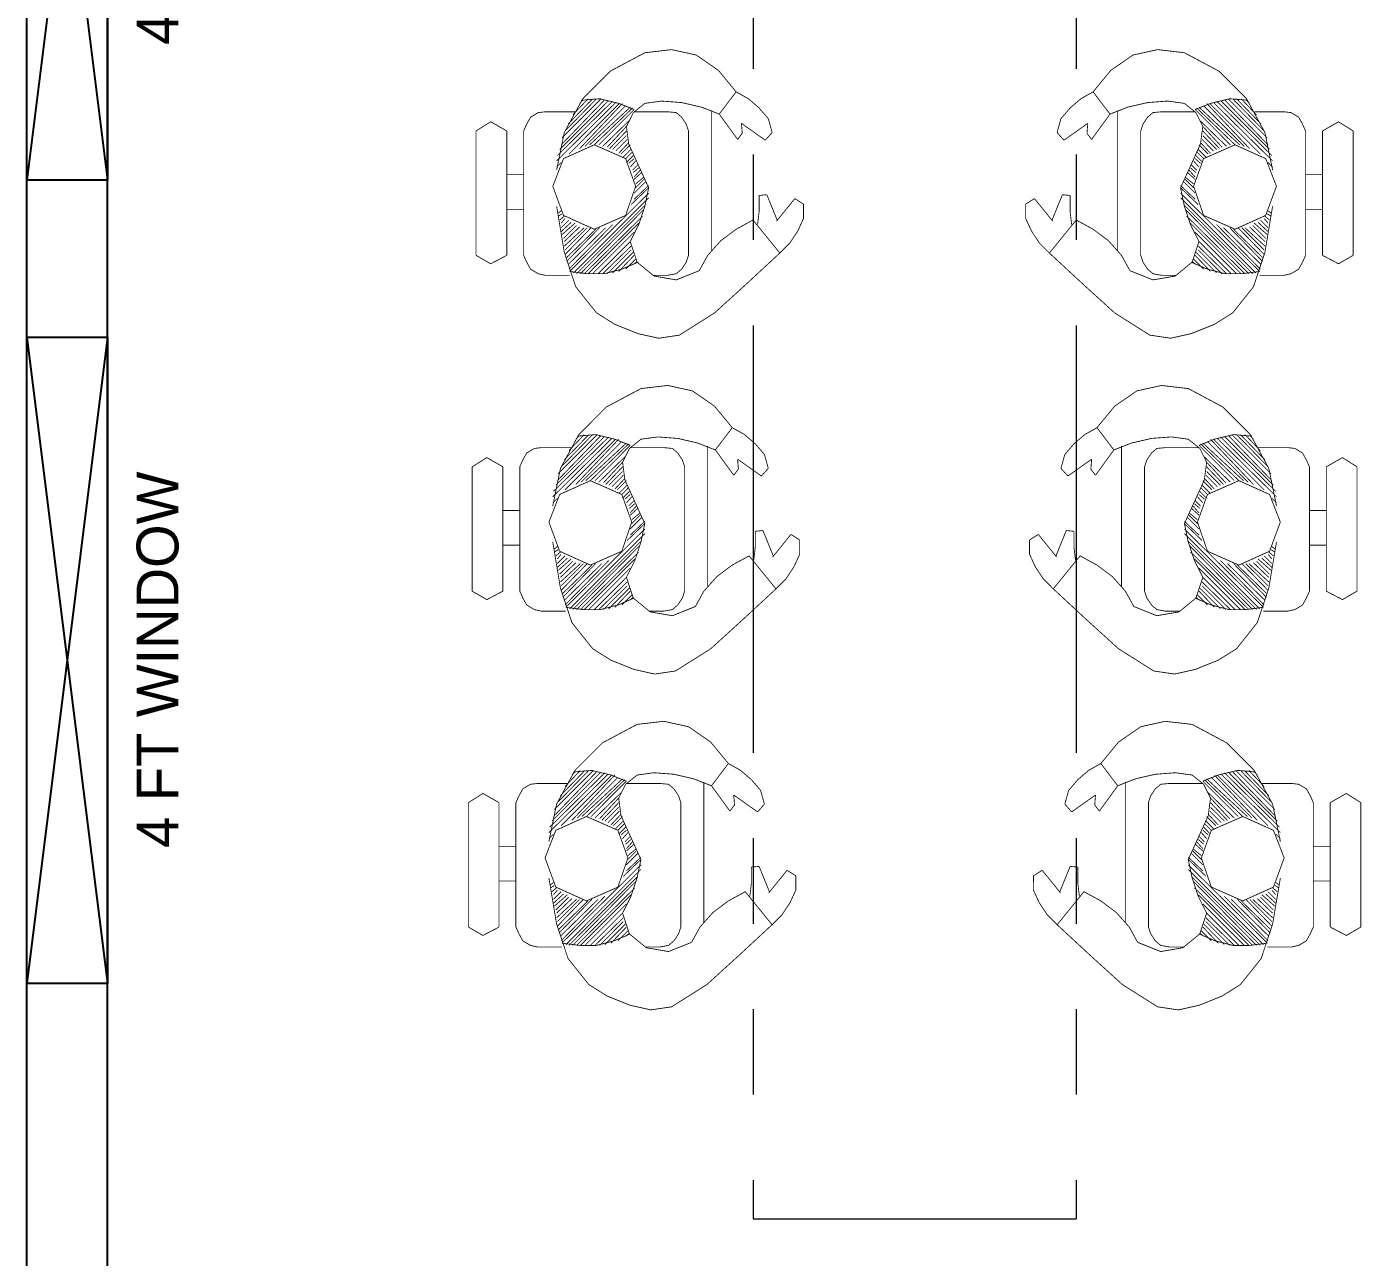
# Model space of a CAD drawing. Header units: inches. Extents: x -217 to 2701, y -906 to 3312.
# Drawn here: x 580 to 679.2, y 1460.8 to 1552.2 of the extents above; entities that cross this region are included whole.
import ezdxf

# ---------------------------------------------------------------- set-up
doc = ezdxf.new("R2010")
doc.units = ezdxf.units.IN
doc.header["$MEASUREMENT"] = 0
doc.linetypes.add('PHANTOM', pattern=[63.5, 31.75, -6.35, 6.35, -6.35, 6.35, -6.35])
doc.layers.add('PHAN', color=8, linetype='PHANTOM', lineweight=18)
doc.layers.add('TEXT', color=8, linetype='CONTINUOUS')
doc.layers.add('WALL', color=7, linetype='CONTINUOUS')
doc.styles.add('H St Bt', font='stylu.ttf')

# ---------------------------------------------------------------- blocks, each defined once
blk = doc.blocks.new('*U417')
at = {"layer": 'WALL', "color": 0}
for p, q in [((60520.063, 48188.769), (60526.063, 48188.769)), ((60520.063, 48140.769), (60520.063, 48188.769)), ((60526.063, 48188.769), (60520.063, 48140.769)), ((60520.063, 48188.769), (60526.063, 48140.769)), ((60526.063, 48188.769), (60526.063, 48140.769)), ((60526.063, 48140.769), (60520.063, 48140.769))]:
    blk.add_line(p, q, dxfattribs=at)
at = {"layer": 'TEXT', "lineweight": 0, "style": 'H St Bt'}
blk.add_text('4 FT WINDOW', height=3.1104, rotation=90, dxfattribs=at).set_placement((60531.344, 48150.836))
blk = doc.blocks.new('*U418')
at = {"layer": 'WALL', "color": 0}
for p, q in [((60520.063, 48188.769), (60526.063, 48188.769)), ((60520.063, 48140.769), (60520.063, 48188.769)), ((60526.063, 48188.769), (60520.063, 48140.769)), ((60520.063, 48188.769), (60526.063, 48140.769)), ((60526.063, 48188.769), (60526.063, 48140.769)), ((60526.063, 48140.769), (60520.063, 48140.769))]:
    blk.add_line(p, q, dxfattribs=at)
at = {"layer": 'TEXT', "lineweight": 0, "style": 'H St Bt'}
blk.add_text('4 FT WINDOW', height=3.1104, rotation=90, dxfattribs=at).set_placement((60531.344, 48150.836))

msp = doc.modelspace()

# ---------------------------------------------------------------- linework, layer by layer
at = {"layer": 'PHAN', "lineweight": 0}
for p, q in [((634, 1657), (634, 1463.635)), ((658, 1657), (658, 1463.635)), ((634, 1463.635), (658, 1463.635))]:
    msp.add_line(p, q, dxfattribs=at)
at = {"layer": 'PHAN', "lineweight": 0, "const_width": 0.0614}
for points in [[(619.389, 1541.53), (619.961, 1544.325), (621.328, 1546.834), (623.381, 1548.886), (625.947, 1550.253)], [(625.947, 1550.253), (627.942, 1550.483), (629.768, 1550.082), (631.419, 1548.941), (632.732, 1547.348)], [(666.053, 1550.253), (664.058, 1550.483), (662.232, 1550.082), (660.581, 1548.941), (659.268, 1547.348)], [(672.611, 1541.53), (672.039, 1544.325), (670.672, 1546.834), (668.619, 1548.886), (666.053, 1550.253)], [(623.782, 1546.549), (619.389, 1542.215)], [(623.552, 1546.662), (619.447, 1542.616)], [(623.21, 1546.662), (619.619, 1543.071)], [(622.925, 1546.72), (619.732, 1543.411)], [(622.699, 1546.834), (619.79, 1543.925)], [(622.356, 1546.834), (620.016, 1544.439)], [(622.069, 1546.834), (620.246, 1544.952)], [(621.729, 1546.834), (620.588, 1545.634)], [(621.328, 1546.72), (621.102, 1546.491)], [(621.215, 1546.72), (622.582, 1546.834), (624.008, 1546.491), (625.149, 1546.035)], [(624.751, 1543.469), (624.58, 1544.781), (625.091, 1545.806), (625.947, 1546.491), (627.201, 1546.662)], [(627.201, 1546.662), (628.685, 1546.549), (630.165, 1546.207), (631.478, 1545.693)], [(632.732, 1547.348), (631.478, 1545.693), (632.845, 1543.811)], [(632.732, 1547.348), (633.643, 1546.834), (634.442, 1546.148), (635.127, 1545.35), (635.411, 1544.325)], [(659.268, 1547.348), (658.357, 1546.834), (657.558, 1546.148), (656.873, 1545.35), (656.589, 1544.325)], [(659.268, 1547.348), (660.522, 1545.693), (659.155, 1543.811)], [(664.799, 1546.662), (663.315, 1546.549), (661.835, 1546.207), (660.522, 1545.693)], [(667.249, 1543.469), (667.42, 1544.781), (666.909, 1545.806), (666.053, 1546.491), (664.799, 1546.662)], [(670.785, 1546.72), (669.418, 1546.834), (667.992, 1546.491), (666.851, 1546.035)], [(668.218, 1546.549), (672.611, 1542.215)], [(668.448, 1546.662), (672.553, 1542.616)], [(668.79, 1546.662), (672.381, 1543.071)], [(669.075, 1546.72), (672.268, 1543.411)], [(669.301, 1546.834), (672.21, 1543.925)], [(669.644, 1546.834), (671.984, 1544.439)], [(669.931, 1546.834), (671.754, 1544.952)], [(670.271, 1546.834), (671.412, 1545.634)], [(670.672, 1546.72), (670.898, 1546.491)], [(616.939, 1544.439), (617.168, 1544.952), (617.453, 1545.463), (618.022, 1545.806), (618.536, 1545.864)], [(620.76, 1545.864), (618.536, 1545.864)], [(624.066, 1546.491), (620.304, 1542.729)], [(624.292, 1546.491), (621.102, 1543.126)], [(624.522, 1546.32), (621.5, 1543.298)], [(624.864, 1546.207), (621.842, 1543.411)], [(625.036, 1546.148), (622.185, 1543.411)], [(625.149, 1546.035), (622.528, 1543.411)], [(627.657, 1545.864), (625.149, 1545.864)], [(627.657, 1545.864), (628.284, 1545.806), (628.685, 1545.463), (629.024, 1544.952), (629.196, 1544.439)], [(630.909, 1545.977), (630.909, 1535.543)], [(661.091, 1545.977), (661.091, 1535.543)], [(664.343, 1545.864), (663.716, 1545.806), (663.315, 1545.463), (662.976, 1544.952), (662.804, 1544.439)], [(664.343, 1545.864), (666.851, 1545.864)], [(666.851, 1546.035), (669.472, 1543.411)], [(666.964, 1546.148), (669.815, 1543.411)], [(667.136, 1546.207), (670.158, 1543.411)], [(667.478, 1546.32), (670.5, 1543.298)], [(667.708, 1546.491), (670.898, 1543.126)], [(667.934, 1546.491), (671.696, 1542.729)], [(671.24, 1545.864), (673.464, 1545.864)], [(675.061, 1544.439), (674.832, 1544.952), (674.547, 1545.463), (673.978, 1545.806), (673.464, 1545.864)], [(613.403, 1544.439), (614.489, 1545.124), (615.685, 1544.439)], [(624.751, 1545.179), (622.812, 1543.298)], [(624.58, 1544.781), (623.155, 1543.243)], [(632.845, 1543.811), (633.187, 1544.267), (633.129, 1545.007)], [(634.897, 1543.753), (633.129, 1545.007)], [(657.103, 1543.753), (658.871, 1545.007)], [(659.155, 1543.811), (658.813, 1544.267), (658.871, 1545.007)], [(667.249, 1545.179), (669.188, 1543.298)], [(667.42, 1544.781), (668.845, 1543.243)], [(678.597, 1544.439), (677.511, 1545.124), (676.315, 1544.439)], [(613.403, 1535.201), (613.403, 1544.439)], [(615.685, 1544.439), (615.685, 1535.201)], [(616.939, 1544.439), (616.939, 1535.201)], [(624.58, 1544.439), (623.326, 1543.126)], [(624.58, 1544.096), (623.552, 1543.071)], [(624.635, 1543.811), (623.782, 1542.955)], [(624.751, 1543.582), (624.008, 1542.784)], [(629.196, 1535.201), (629.196, 1544.439)], [(635.411, 1544.325), (634.897, 1543.753)], [(656.589, 1544.325), (657.103, 1543.753)], [(662.804, 1535.201), (662.804, 1544.439)], [(667.249, 1543.582), (667.992, 1542.784)], [(667.365, 1543.811), (668.218, 1542.955)], [(667.42, 1544.439), (668.674, 1543.126)], [(667.42, 1544.096), (668.448, 1543.071)], [(675.061, 1544.439), (675.061, 1535.201)], [(676.315, 1544.439), (676.315, 1535.201)], [(678.597, 1535.201), (678.597, 1544.439)], [(622.185, 1543.411), (624.522, 1542.386), (625.262, 1540.334), (624.522, 1538.168), (622.185, 1537.14), (619.903, 1538.168), (619.105, 1540.334), (619.903, 1542.386), (622.185, 1543.411)], [(624.864, 1543.411), (624.179, 1542.729)], [(624.919, 1543.071), (624.292, 1542.444)], [(625.036, 1542.9), (624.522, 1542.386)], [(625.091, 1542.616), (624.58, 1542.102)], [(624.751, 1543.469), (626.232, 1540.22), (625.947, 1538.85), (625.492, 1537.483), (624.864, 1536.229)], [(667.249, 1543.469), (665.768, 1540.22), (666.053, 1538.85), (666.508, 1537.483), (667.136, 1536.229)], [(669.815, 1543.411), (667.478, 1542.386), (666.738, 1540.334), (667.478, 1538.168), (669.815, 1537.14), (672.097, 1538.168), (672.895, 1540.334), (672.097, 1542.386), (669.815, 1543.411)], [(666.909, 1542.616), (667.42, 1542.102)], [(666.964, 1542.9), (667.478, 1542.386)], [(667.081, 1543.071), (667.708, 1542.444)], [(667.136, 1543.411), (667.821, 1542.729)], [(619.732, 1542.102), (619.389, 1541.759)], [(625.149, 1542.386), (624.751, 1542.043)], [(625.262, 1542.215), (624.864, 1541.759)], [(625.433, 1541.93), (625.036, 1541.53)], [(625.492, 1541.701), (625.091, 1541.358)], [(666.508, 1541.701), (666.909, 1541.358)], [(666.567, 1541.93), (666.964, 1541.53)], [(666.738, 1542.215), (667.136, 1541.759)], [(666.851, 1542.386), (667.249, 1542.043)], [(672.268, 1542.102), (672.611, 1541.759)], [(615.685, 1541.19), (616.939, 1541.19)], [(625.605, 1541.53), (625.149, 1541.019)], [(625.718, 1541.358), (625.149, 1540.848)], [(626.005, 1540.676), (625.149, 1539.82)], [(625.889, 1541.019), (625.262, 1540.505)], [(625.889, 1540.848), (625.262, 1540.22)], [(665.995, 1540.676), (666.851, 1539.82)], [(666.111, 1541.019), (666.738, 1540.505)], [(666.111, 1540.848), (666.738, 1540.22)], [(666.282, 1541.358), (666.851, 1540.848)], [(666.395, 1541.53), (666.851, 1541.019)], [(676.315, 1541.19), (675.061, 1541.19)], [(626.232, 1539.82), (620.359, 1534.005)], [(626.232, 1540.22), (624.919, 1538.966)], [(626.232, 1540.392), (625.149, 1539.364)], [(635.014, 1539.707), (634.442, 1539.648)], [(634.442, 1539.648), (634.442, 1538.452)], [(635.789, 1537.805), (635.014, 1539.707)], [(656.211, 1537.805), (656.986, 1539.707)], [(656.986, 1539.707), (657.558, 1539.648)], [(657.558, 1539.648), (657.558, 1538.452)], [(665.768, 1540.392), (666.851, 1539.364)], [(665.768, 1540.22), (667.081, 1538.966)], [(665.768, 1539.82), (671.641, 1534.005)], [(616.939, 1538.624), (615.685, 1538.624)], [(629.994, 1534.063), (630.621, 1535.201), (631.591, 1536.287), (632.732, 1537.14), (633.986, 1537.825), (635.98, 1535.372), (633.643, 1533.206), (631.135, 1530.928), (628.514, 1529.273), (626.972, 1529.043), (625.433, 1529.386), (623.723, 1530.071), (622.356, 1530.928), (620.814, 1532.864), (619.961, 1535.43), (619.389, 1538.85)], [(626.232, 1539.477), (620.646, 1533.892)], [(626.005, 1538.966), (620.873, 1533.834)], [(625.889, 1538.624), (621.157, 1533.834)], [(635.73, 1537.733), (637.093, 1539.418)], [(635.98, 1535.372), (636.719, 1536.113), (637.302, 1536.989), (637.746, 1537.943), (637.743, 1539.006)], [(637.743, 1539.006), (637.093, 1539.418)], [(656.02, 1535.372), (655.281, 1536.113), (654.698, 1536.989), (654.254, 1537.943), (654.257, 1539.006)], [(654.257, 1539.006), (654.907, 1539.418)], [(656.27, 1537.733), (654.907, 1539.418)], [(662.006, 1534.063), (661.379, 1535.201), (660.409, 1536.287), (659.268, 1537.14), (658.014, 1537.825), (656.02, 1535.372), (658.357, 1533.206), (660.865, 1530.928), (663.486, 1529.273), (665.028, 1529.043), (666.567, 1529.386), (668.277, 1530.071), (669.644, 1530.928), (671.186, 1532.864), (672.039, 1535.43), (672.611, 1538.85)], [(665.768, 1539.477), (671.354, 1533.892)], [(665.995, 1538.966), (671.127, 1533.834)], [(666.111, 1538.624), (670.843, 1533.834)], [(675.061, 1538.624), (676.315, 1538.624)], [(619.732, 1538.511), (619.505, 1538.339)], [(619.79, 1538.281), (619.505, 1538.11)], [(619.961, 1538.11), (619.619, 1537.825)], [(620.016, 1537.938), (619.732, 1537.596)], [(620.304, 1537.825), (619.732, 1537.253)], [(620.475, 1537.654), (619.732, 1536.969)], [(625.776, 1538.11), (621.442, 1533.834)], [(634.442, 1538.452), (634.328, 1537.483)], [(657.558, 1538.452), (657.672, 1537.483)], [(666.224, 1538.11), (670.558, 1533.834)], [(671.525, 1537.654), (672.268, 1536.969)], [(671.696, 1537.825), (672.268, 1537.253)], [(671.984, 1537.938), (672.268, 1537.596)], [(672.039, 1538.11), (672.381, 1537.825)], [(672.21, 1538.281), (672.495, 1538.11)], [(672.268, 1538.511), (672.495, 1538.339)], [(620.76, 1537.596), (619.79, 1536.743)], [(620.873, 1537.425), (619.903, 1536.458)], [(621.102, 1537.311), (619.961, 1536.229)], [(621.442, 1537.253), (619.961, 1535.886)], [(621.671, 1537.253), (620.016, 1535.602)], [(621.955, 1537.253), (620.016, 1535.259)], [(622.582, 1537.253), (620.132, 1534.745)], [(622.298, 1537.14), (620.132, 1535.033)], [(623.038, 1537.253), (620.246, 1534.519)], [(623.552, 1537.483), (620.304, 1534.176)], [(625.492, 1537.596), (621.729, 1533.834)], [(625.149, 1536.914), (622.069, 1533.834)], [(666.508, 1537.596), (670.271, 1533.834)], [(666.851, 1536.914), (669.931, 1533.834)], [(668.448, 1537.483), (671.696, 1534.176)], [(668.962, 1537.253), (671.754, 1534.519)], [(669.418, 1537.253), (671.868, 1534.745)], [(669.702, 1537.14), (671.868, 1535.033)], [(670.045, 1537.253), (671.984, 1535.259)], [(670.329, 1537.253), (671.984, 1535.602)], [(670.558, 1537.253), (672.039, 1535.886)], [(670.898, 1537.311), (672.039, 1536.229)], [(671.127, 1537.425), (672.097, 1536.458)], [(671.24, 1537.596), (672.21, 1536.743)], [(624.864, 1536.229), (622.469, 1533.834)], [(624.919, 1535.886), (622.812, 1533.834)], [(629.994, 1534.063), (628.284, 1533.378), (626.632, 1533.662), (625.378, 1534.69), (624.864, 1536.229)], [(662.006, 1534.063), (663.716, 1533.378), (665.368, 1533.662), (666.622, 1534.69), (667.136, 1536.229)], [(667.081, 1535.886), (669.188, 1533.834)], [(667.136, 1536.229), (669.531, 1533.834)], [(615.685, 1535.201), (614.489, 1534.574), (613.403, 1535.201)], [(618.536, 1533.72), (618.022, 1533.834), (617.453, 1534.176), (617.168, 1534.69), (616.939, 1535.201)], [(625.433, 1534.69), (624.237, 1534.176), (622.925, 1533.834), (621.671, 1533.834), (620.359, 1534.005)], [(624.919, 1535.602), (623.155, 1533.834)], [(625.091, 1535.43), (623.552, 1533.892)], [(625.149, 1535.201), (624.008, 1534.005)], [(625.262, 1534.916), (624.522, 1534.176)], [(625.378, 1534.745), (625.091, 1534.519)], [(629.196, 1535.201), (629.024, 1534.69), (628.685, 1534.176), (628.284, 1533.834), (627.657, 1533.72)], [(662.804, 1535.201), (662.976, 1534.69), (663.315, 1534.176), (663.716, 1533.834), (664.343, 1533.72)], [(666.567, 1534.69), (667.763, 1534.176), (669.075, 1533.834), (670.329, 1533.834), (671.641, 1534.005)], [(666.622, 1534.745), (666.909, 1534.519)], [(666.738, 1534.916), (667.478, 1534.176)], [(666.851, 1535.201), (667.992, 1534.005)], [(666.909, 1535.43), (668.448, 1533.892)], [(667.081, 1535.602), (668.845, 1533.834)], [(673.464, 1533.72), (673.978, 1533.834), (674.547, 1534.176), (674.832, 1534.69), (675.061, 1535.201)], [(676.315, 1535.201), (677.511, 1534.574), (678.597, 1535.201)], [(618.536, 1533.72), (620.359, 1533.72)], [(626.574, 1533.72), (627.657, 1533.72)], [(665.426, 1533.72), (664.343, 1533.72)], [(673.464, 1533.72), (671.641, 1533.72)], [(619.102, 1516.581), (619.674, 1519.377), (621.041, 1521.885), (623.093, 1523.937), (625.66, 1525.304)], [(625.66, 1525.304), (627.654, 1525.534), (629.48, 1525.133), (631.132, 1523.992), (632.444, 1522.399)], [(666.34, 1525.304), (664.346, 1525.534), (662.52, 1525.133), (660.868, 1523.992), (659.556, 1522.399)], [(672.898, 1516.581), (672.326, 1519.377), (670.959, 1521.885), (668.907, 1523.937), (666.34, 1525.304)], [(622.638, 1521.772), (619.444, 1518.462)], [(622.411, 1521.885), (619.502, 1518.976)], [(622.069, 1521.885), (619.729, 1519.49)], [(621.781, 1521.885), (619.958, 1520.004)], [(621.442, 1521.885), (620.301, 1520.686)], [(621.041, 1521.772), (620.815, 1521.542)], [(620.928, 1521.772), (622.295, 1521.885), (623.72, 1521.542), (624.861, 1521.086)], [(632.444, 1522.399), (631.19, 1520.744), (632.557, 1518.863)], [(632.444, 1522.399), (633.356, 1521.885), (634.154, 1521.2), (634.839, 1520.401), (635.124, 1519.377)], [(659.556, 1522.399), (658.644, 1521.885), (657.846, 1521.2), (657.161, 1520.401), (656.876, 1519.377)], [(659.556, 1522.399), (660.81, 1520.744), (659.443, 1518.863)], [(671.072, 1521.772), (669.705, 1521.885), (668.28, 1521.542), (667.139, 1521.086)], [(669.362, 1521.772), (672.556, 1518.462)], [(669.589, 1521.885), (672.498, 1518.976)], [(669.931, 1521.885), (672.271, 1519.49)], [(670.219, 1521.885), (672.042, 1520.004)], [(670.558, 1521.885), (671.699, 1520.686)], [(670.959, 1521.772), (671.185, 1521.542)], [(616.651, 1519.49), (616.881, 1520.004), (617.165, 1520.514), (617.734, 1520.857), (618.248, 1520.915)], [(620.472, 1520.915), (618.248, 1520.915)], [(623.494, 1521.6), (619.102, 1517.266)], [(623.265, 1521.713), (619.16, 1517.667)], [(622.922, 1521.713), (619.331, 1518.122)], [(623.779, 1521.542), (620.016, 1517.78)], [(624.005, 1521.542), (620.815, 1518.177)], [(624.234, 1521.371), (621.212, 1518.349)], [(624.577, 1521.258), (621.555, 1518.462)], [(624.748, 1521.2), (621.897, 1518.462)], [(624.861, 1521.086), (622.24, 1518.462)], [(624.464, 1518.52), (624.293, 1519.832), (624.803, 1520.857), (625.66, 1521.542), (626.914, 1521.713)], [(627.37, 1520.915), (624.861, 1520.915)], [(626.914, 1521.713), (628.397, 1521.6), (629.878, 1521.258), (631.19, 1520.744)], [(627.37, 1520.915), (627.997, 1520.857), (628.397, 1520.514), (628.737, 1520.004), (628.908, 1519.49)], [(630.621, 1521.028), (630.621, 1510.595)], [(665.086, 1521.713), (663.603, 1521.6), (662.122, 1521.258), (660.81, 1520.744)], [(661.379, 1521.028), (661.379, 1510.595)], [(664.63, 1520.915), (664.003, 1520.857), (663.603, 1520.514), (663.263, 1520.004), (663.092, 1519.49)], [(664.63, 1520.915), (667.139, 1520.915)], [(667.536, 1518.52), (667.707, 1519.832), (667.197, 1520.857), (666.34, 1521.542), (665.086, 1521.713)], [(667.139, 1521.086), (669.76, 1518.462)], [(667.252, 1521.2), (670.103, 1518.462)], [(667.423, 1521.258), (670.445, 1518.462)], [(667.766, 1521.371), (670.788, 1518.349)], [(667.995, 1521.542), (671.185, 1518.177)], [(668.221, 1521.542), (671.984, 1517.78)], [(668.506, 1521.6), (672.898, 1517.266)], [(668.735, 1521.713), (672.84, 1517.667)], [(669.078, 1521.713), (672.669, 1518.122)], [(671.528, 1520.915), (673.752, 1520.915)], [(675.349, 1519.49), (675.119, 1520.004), (674.835, 1520.514), (674.266, 1520.857), (673.752, 1520.915)], [(613.115, 1519.49), (614.201, 1520.175), (615.397, 1519.49)], [(624.464, 1520.23), (622.524, 1518.349)], [(624.293, 1519.832), (622.867, 1518.294)], [(632.557, 1518.863), (632.9, 1519.318), (632.842, 1520.059)], [(634.61, 1518.804), (632.842, 1520.059)], [(657.39, 1518.804), (659.158, 1520.059)], [(659.443, 1518.863), (659.1, 1519.318), (659.158, 1520.059)], [(667.536, 1520.23), (669.476, 1518.349)], [(667.707, 1519.832), (669.133, 1518.294)], [(678.885, 1519.49), (677.799, 1520.175), (676.603, 1519.49)], [(613.115, 1510.252), (613.115, 1519.49)], [(615.397, 1519.49), (615.397, 1510.252)], [(616.651, 1519.49), (616.651, 1510.252)], [(624.293, 1519.49), (623.038, 1518.177)], [(624.293, 1519.147), (623.265, 1518.122)], [(624.347, 1518.863), (623.494, 1518.006)], [(628.908, 1510.252), (628.908, 1519.49)], [(635.124, 1519.377), (634.61, 1518.804)], [(656.876, 1519.377), (657.39, 1518.804)], [(663.092, 1510.252), (663.092, 1519.49)], [(667.653, 1518.863), (668.506, 1518.006)], [(667.707, 1519.49), (668.962, 1518.177)], [(667.707, 1519.147), (668.735, 1518.122)], [(675.349, 1519.49), (675.349, 1510.252)], [(676.603, 1519.49), (676.603, 1510.252)], [(678.885, 1510.252), (678.885, 1519.49)], [(621.897, 1518.462), (624.234, 1517.437), (624.975, 1515.385), (624.234, 1513.219), (621.897, 1512.191), (619.615, 1513.219), (618.817, 1515.385), (619.615, 1517.437), (621.897, 1518.462)], [(624.464, 1518.633), (623.72, 1517.835)], [(624.577, 1518.462), (623.892, 1517.78)], [(624.632, 1518.122), (624.005, 1517.495)], [(624.748, 1517.951), (624.234, 1517.437)], [(624.464, 1518.52), (625.944, 1515.272), (625.66, 1513.901), (625.204, 1512.534), (624.577, 1511.28)], [(667.536, 1518.52), (666.056, 1515.272), (666.34, 1513.901), (666.796, 1512.534), (667.423, 1511.28)], [(670.103, 1518.462), (667.766, 1517.437), (667.025, 1515.385), (667.766, 1513.219), (670.103, 1512.191), (672.385, 1513.219), (673.183, 1515.385), (672.385, 1517.437), (670.103, 1518.462)], [(667.252, 1517.951), (667.766, 1517.437)], [(667.368, 1518.122), (667.995, 1517.495)], [(667.423, 1518.462), (668.108, 1517.78)], [(667.536, 1518.633), (668.28, 1517.835)], [(619.444, 1517.153), (619.102, 1516.81)], [(624.803, 1517.667), (624.293, 1517.153)], [(624.861, 1517.437), (624.464, 1517.095)], [(624.975, 1517.266), (624.577, 1516.81)], [(625.146, 1516.981), (624.748, 1516.581)], [(666.854, 1516.981), (667.252, 1516.581)], [(667.025, 1517.266), (667.423, 1516.81)], [(667.139, 1517.437), (667.536, 1517.095)], [(667.197, 1517.667), (667.707, 1517.153)], [(672.556, 1517.153), (672.898, 1516.81)], [(615.397, 1516.241), (616.651, 1516.241)], [(625.204, 1516.752), (624.803, 1516.409)], [(625.317, 1516.581), (624.861, 1516.07)], [(625.43, 1516.409), (624.861, 1515.899)], [(625.602, 1516.07), (624.975, 1515.556)], [(625.602, 1515.899), (624.975, 1515.272)], [(666.398, 1516.07), (667.025, 1515.556)], [(666.398, 1515.899), (667.025, 1515.272)], [(666.57, 1516.409), (667.139, 1515.899)], [(666.683, 1516.581), (667.139, 1516.07)], [(666.796, 1516.752), (667.197, 1516.409)], [(676.603, 1516.241), (675.349, 1516.241)], [(625.944, 1514.871), (620.071, 1509.056)], [(625.944, 1515.272), (624.632, 1514.017)], [(625.718, 1515.727), (624.861, 1514.871)], [(625.944, 1515.443), (624.861, 1514.415)], [(666.056, 1515.443), (667.139, 1514.415)], [(666.056, 1515.272), (667.368, 1514.017)], [(666.056, 1514.871), (671.929, 1509.056)], [(666.282, 1515.727), (667.139, 1514.871)], [(629.707, 1509.114), (630.334, 1510.252), (631.303, 1511.338), (632.444, 1512.191), (633.698, 1512.877), (635.693, 1510.423), (633.356, 1508.258), (630.848, 1505.979), (628.226, 1504.324), (626.684, 1504.095), (625.146, 1504.437), (623.436, 1505.122), (622.069, 1505.979), (620.527, 1507.915), (619.674, 1510.481), (619.102, 1513.901)], [(625.944, 1514.528), (620.359, 1508.943)], [(625.718, 1514.017), (620.585, 1508.885)], [(634.726, 1514.758), (634.154, 1514.7)], [(634.154, 1514.7), (634.154, 1513.504)], [(635.501, 1512.856), (634.726, 1514.758)], [(635.443, 1512.784), (636.806, 1514.469)], [(635.693, 1510.423), (636.431, 1511.165), (637.015, 1512.04), (637.458, 1512.994), (637.455, 1514.057)], [(637.455, 1514.057), (636.806, 1514.469)], [(656.307, 1510.423), (655.569, 1511.165), (654.985, 1512.04), (654.542, 1512.994), (654.545, 1514.057)], [(654.545, 1514.057), (655.194, 1514.469)], [(656.557, 1512.784), (655.194, 1514.469)], [(662.293, 1509.114), (661.666, 1510.252), (660.697, 1511.338), (659.556, 1512.191), (658.302, 1512.877), (656.307, 1510.423), (658.644, 1508.258), (661.152, 1505.979), (663.774, 1504.324), (665.316, 1504.095), (666.854, 1504.437), (668.564, 1505.122), (669.931, 1505.979), (671.473, 1507.915), (672.326, 1510.481), (672.898, 1513.901)], [(656.499, 1512.856), (657.274, 1514.758)], [(657.274, 1514.758), (657.846, 1514.7)], [(657.846, 1514.7), (657.846, 1513.504)], [(666.056, 1514.528), (671.641, 1508.943)], [(666.282, 1514.017), (671.415, 1508.885)], [(616.651, 1513.675), (615.397, 1513.675)], [(619.444, 1513.562), (619.218, 1513.39)], [(619.502, 1513.332), (619.218, 1513.161)], [(619.674, 1513.161), (619.331, 1512.877)], [(619.729, 1512.99), (619.444, 1512.647)], [(620.016, 1512.877), (619.444, 1512.304)], [(625.602, 1513.675), (620.87, 1508.885)], [(625.488, 1513.161), (621.154, 1508.885)], [(634.154, 1513.504), (634.041, 1512.534)], [(657.846, 1513.504), (657.959, 1512.534)], [(666.398, 1513.675), (671.13, 1508.885)], [(666.512, 1513.161), (670.846, 1508.885)], [(671.984, 1512.877), (672.556, 1512.304)], [(672.271, 1512.99), (672.556, 1512.647)], [(672.326, 1513.161), (672.669, 1512.877)], [(672.498, 1513.332), (672.782, 1513.161)], [(672.556, 1513.562), (672.782, 1513.39)], [(675.349, 1513.675), (676.603, 1513.675)], [(620.188, 1512.705), (619.444, 1512.02)], [(620.472, 1512.647), (619.502, 1511.794)], [(620.585, 1512.476), (619.615, 1511.509)], [(620.815, 1512.363), (619.674, 1511.28)], [(621.154, 1512.304), (619.674, 1510.937)], [(621.383, 1512.304), (619.729, 1510.653)], [(621.668, 1512.304), (619.729, 1510.31)], [(622.295, 1512.304), (619.845, 1509.796)], [(622.011, 1512.191), (619.845, 1510.084)], [(622.751, 1512.304), (619.958, 1509.57)], [(623.265, 1512.534), (620.016, 1509.227)], [(625.204, 1512.647), (621.442, 1508.885)], [(624.861, 1511.965), (621.781, 1508.885)], [(666.796, 1512.647), (670.558, 1508.885)], [(667.139, 1511.965), (670.219, 1508.885)], [(668.735, 1512.534), (671.984, 1509.227)], [(669.249, 1512.304), (672.042, 1509.57)], [(669.705, 1512.304), (672.155, 1509.796)], [(669.989, 1512.191), (672.155, 1510.084)], [(670.332, 1512.304), (672.271, 1510.31)], [(670.617, 1512.304), (672.271, 1510.653)], [(670.846, 1512.304), (672.326, 1510.937)], [(671.185, 1512.363), (672.326, 1511.28)], [(671.415, 1512.476), (672.385, 1511.509)], [(671.528, 1512.647), (672.498, 1511.794)], [(671.812, 1512.705), (672.556, 1512.02)], [(624.577, 1511.28), (622.182, 1508.885)], [(624.632, 1510.937), (622.524, 1508.885)], [(629.707, 1509.114), (627.997, 1508.429), (626.345, 1508.713), (625.091, 1509.741), (624.577, 1511.28)], [(662.293, 1509.114), (664.003, 1508.429), (665.655, 1508.713), (666.909, 1509.741), (667.423, 1511.28)], [(667.368, 1510.937), (669.476, 1508.885)], [(667.423, 1511.28), (669.818, 1508.885)], [(615.397, 1510.252), (614.201, 1509.625), (613.115, 1510.252)], [(618.248, 1508.772), (617.734, 1508.885), (617.165, 1509.227), (616.881, 1509.741), (616.651, 1510.252)], [(624.632, 1510.653), (622.867, 1508.885)], [(624.803, 1510.481), (623.265, 1508.943)], [(624.861, 1510.252), (623.72, 1509.056)], [(624.975, 1509.967), (624.234, 1509.227)], [(628.908, 1510.252), (628.737, 1509.741), (628.397, 1509.227), (627.997, 1508.885), (627.37, 1508.772)], [(663.092, 1510.252), (663.263, 1509.741), (663.603, 1509.227), (664.003, 1508.885), (664.63, 1508.772)], [(667.025, 1509.967), (667.766, 1509.227)], [(667.139, 1510.252), (668.28, 1509.056)], [(667.197, 1510.481), (668.735, 1508.943)], [(667.368, 1510.653), (669.133, 1508.885)], [(673.752, 1508.772), (674.266, 1508.885), (674.835, 1509.227), (675.119, 1509.741), (675.349, 1510.252)], [(676.603, 1510.252), (677.799, 1509.625), (678.885, 1510.252)], [(625.146, 1509.741), (623.95, 1509.227), (622.638, 1508.885), (621.383, 1508.885), (620.071, 1509.056)], [(625.091, 1509.796), (624.803, 1509.57)], [(666.854, 1509.741), (668.05, 1509.227), (669.362, 1508.885), (670.617, 1508.885), (671.929, 1509.056)], [(666.909, 1509.796), (667.197, 1509.57)], [(618.248, 1508.772), (620.071, 1508.772)], [(626.287, 1508.772), (627.37, 1508.772)], [(665.713, 1508.772), (664.63, 1508.772)], [(673.752, 1508.772), (671.929, 1508.772)], [(618.814, 1491.632), (619.386, 1494.428), (620.753, 1496.936), (622.806, 1498.988), (625.372, 1500.356)], [(625.372, 1500.356), (627.367, 1500.585), (629.193, 1500.184), (630.844, 1499.043), (632.157, 1497.45)], [(666.628, 1500.356), (664.633, 1500.585), (662.807, 1500.184), (661.156, 1499.043), (659.843, 1497.45)], [(673.186, 1491.632), (672.614, 1494.428), (671.247, 1496.936), (669.194, 1498.988), (666.628, 1500.356)], [(632.157, 1497.45), (630.903, 1495.795), (632.27, 1493.914)], [(632.157, 1497.45), (633.068, 1496.936), (633.867, 1496.251), (634.552, 1495.452), (634.836, 1494.428)], [(659.843, 1497.45), (658.932, 1496.936), (658.133, 1496.251), (657.448, 1495.452), (657.164, 1494.428)], [(659.843, 1497.45), (661.097, 1495.795), (659.73, 1493.914)], [(616.364, 1494.541), (616.593, 1495.055), (616.878, 1495.565), (617.447, 1495.908), (617.961, 1495.966)], [(620.185, 1495.966), (617.961, 1495.966)], [(623.207, 1496.651), (618.814, 1492.317)], [(622.977, 1496.765), (618.872, 1492.718)], [(622.635, 1496.765), (619.044, 1493.174)], [(622.35, 1496.823), (619.157, 1493.513)], [(622.124, 1496.936), (619.215, 1494.027)], [(621.781, 1496.936), (619.441, 1494.541)], [(621.494, 1496.936), (619.671, 1495.055)], [(623.491, 1496.593), (619.729, 1492.831)], [(621.154, 1496.936), (620.013, 1495.737)], [(620.753, 1496.823), (620.527, 1496.593)], [(623.717, 1496.593), (620.527, 1493.229)], [(620.64, 1496.823), (622.007, 1496.936), (623.433, 1496.593), (624.574, 1496.138)], [(623.947, 1496.422), (620.925, 1493.4)], [(624.289, 1496.309), (621.267, 1493.513)], [(624.461, 1496.251), (621.61, 1493.513)], [(624.574, 1496.138), (621.953, 1493.513)], [(624.176, 1493.571), (624.005, 1494.883), (624.516, 1495.908), (625.372, 1496.593), (626.626, 1496.765)], [(627.082, 1495.966), (624.574, 1495.966)], [(626.626, 1496.765), (628.11, 1496.651), (629.59, 1496.309), (630.903, 1495.795)], [(627.082, 1495.966), (627.709, 1495.908), (628.11, 1495.565), (628.449, 1495.055), (628.621, 1494.541)], [(630.334, 1496.079), (630.334, 1485.646)], [(665.374, 1496.765), (663.89, 1496.651), (662.41, 1496.309), (661.097, 1495.795)], [(661.666, 1496.079), (661.666, 1485.646)], [(664.918, 1495.966), (664.291, 1495.908), (663.89, 1495.565), (663.551, 1495.055), (663.379, 1494.541)], [(664.918, 1495.966), (667.426, 1495.966)], [(667.824, 1493.571), (667.995, 1494.883), (667.484, 1495.908), (666.628, 1496.593), (665.374, 1496.765)], [(671.36, 1496.823), (669.993, 1496.936), (668.567, 1496.593), (667.426, 1496.138)], [(667.426, 1496.138), (670.047, 1493.513)], [(667.539, 1496.251), (670.39, 1493.513)], [(667.711, 1496.309), (670.733, 1493.513)], [(668.053, 1496.422), (671.075, 1493.4)], [(668.283, 1496.593), (671.473, 1493.229)], [(668.509, 1496.593), (672.271, 1492.831)], [(668.793, 1496.651), (673.186, 1492.317)], [(669.023, 1496.765), (673.128, 1492.718)], [(669.365, 1496.765), (672.956, 1493.174)], [(669.65, 1496.823), (672.843, 1493.513)], [(669.876, 1496.936), (672.785, 1494.027)], [(670.219, 1496.936), (672.559, 1494.541)], [(670.506, 1496.936), (672.329, 1495.055)], [(670.846, 1496.936), (671.987, 1495.737)], [(671.247, 1496.823), (671.473, 1496.593)], [(671.815, 1495.966), (674.039, 1495.966)], [(675.636, 1494.541), (675.407, 1495.055), (675.122, 1495.565), (674.553, 1495.908), (674.039, 1495.966)], [(612.828, 1494.541), (613.914, 1495.226), (615.11, 1494.541)], [(624.176, 1495.281), (622.237, 1493.4)], [(632.27, 1493.914), (632.612, 1494.37), (632.554, 1495.11)], [(634.322, 1493.856), (632.554, 1495.11)], [(657.678, 1493.856), (659.446, 1495.11)], [(659.73, 1493.914), (659.388, 1494.37), (659.446, 1495.11)], [(667.824, 1495.281), (669.763, 1493.4)], [(679.172, 1494.541), (678.086, 1495.226), (676.89, 1494.541)], [(612.828, 1485.303), (612.828, 1494.541)], [(615.11, 1494.541), (615.11, 1485.303)], [(616.364, 1494.541), (616.364, 1485.303)], [(624.005, 1494.883), (622.58, 1493.345)], [(624.005, 1494.541), (622.751, 1493.229)], [(624.005, 1494.198), (622.977, 1493.174)], [(628.621, 1485.303), (628.621, 1494.541)], [(634.836, 1494.428), (634.322, 1493.856)], [(657.164, 1494.428), (657.678, 1493.856)], [(663.379, 1485.303), (663.379, 1494.541)], [(667.995, 1494.883), (669.42, 1493.345)], [(667.995, 1494.541), (669.249, 1493.229)], [(667.995, 1494.198), (669.023, 1493.174)], [(675.636, 1494.541), (675.636, 1485.303)], [(676.89, 1494.541), (676.89, 1485.303)], [(679.172, 1485.303), (679.172, 1494.541)], [(621.61, 1493.513), (623.947, 1492.488), (624.687, 1490.436), (623.947, 1488.27), (621.61, 1487.242), (619.328, 1488.27), (618.53, 1490.436), (619.328, 1492.488), (621.61, 1493.513)], [(624.06, 1493.914), (623.207, 1493.057)], [(624.176, 1493.684), (623.433, 1492.886)], [(624.289, 1493.513), (623.604, 1492.831)], [(624.344, 1493.174), (623.717, 1492.547)], [(624.461, 1493.002), (623.947, 1492.488)], [(624.176, 1493.571), (625.657, 1490.323), (625.372, 1488.952), (624.917, 1487.585), (624.289, 1486.331)], [(667.824, 1493.571), (666.343, 1490.323), (666.628, 1488.952), (667.083, 1487.585), (667.711, 1486.331)], [(670.39, 1493.513), (668.053, 1492.488), (667.313, 1490.436), (668.053, 1488.27), (670.39, 1487.242), (672.672, 1488.27), (673.47, 1490.436), (672.672, 1492.488), (670.39, 1493.513)], [(667.539, 1493.002), (668.053, 1492.488)], [(667.656, 1493.174), (668.283, 1492.547)], [(667.711, 1493.513), (668.396, 1492.831)], [(667.824, 1493.684), (668.567, 1492.886)], [(667.94, 1493.914), (668.793, 1493.057)], [(619.157, 1492.204), (618.814, 1491.861)], [(624.516, 1492.718), (624.005, 1492.204)], [(624.574, 1492.488), (624.176, 1492.146)], [(624.687, 1492.317), (624.289, 1491.861)], [(624.858, 1492.033), (624.461, 1491.632)], [(667.142, 1492.033), (667.539, 1491.632)], [(667.313, 1492.317), (667.711, 1491.861)], [(667.426, 1492.488), (667.824, 1492.146)], [(667.484, 1492.718), (667.995, 1492.204)], [(672.843, 1492.204), (673.186, 1491.861)], [(615.11, 1491.292), (616.364, 1491.292)], [(624.917, 1491.803), (624.516, 1491.461)], [(625.03, 1491.632), (624.574, 1491.121)], [(625.143, 1491.461), (624.574, 1490.95)], [(625.314, 1491.121), (624.687, 1490.607)], [(666.686, 1491.121), (667.313, 1490.607)], [(666.857, 1491.461), (667.426, 1490.95)], [(666.97, 1491.632), (667.426, 1491.121)], [(667.083, 1491.803), (667.484, 1491.461)], [(676.89, 1491.292), (675.636, 1491.292)], [(625.657, 1490.323), (624.344, 1489.069)], [(625.43, 1490.779), (624.574, 1489.922)], [(625.657, 1490.494), (624.574, 1489.466)], [(625.314, 1490.95), (624.687, 1490.323)], [(666.343, 1490.494), (667.426, 1489.466)], [(666.343, 1490.323), (667.656, 1489.069)], [(666.57, 1490.779), (667.426, 1489.922)], [(666.686, 1490.95), (667.313, 1490.323)], [(625.657, 1489.922), (619.784, 1484.107)], [(625.657, 1489.579), (620.071, 1483.994)], [(625.43, 1489.069), (620.298, 1483.936)], [(634.439, 1489.809), (633.867, 1489.751)], [(633.867, 1489.751), (633.867, 1488.555)], [(635.214, 1487.907), (634.439, 1489.809)], [(635.155, 1487.835), (636.518, 1489.52)], [(635.405, 1485.474), (636.144, 1486.216), (636.727, 1487.091), (637.171, 1488.045), (637.168, 1489.109)], [(637.168, 1489.109), (636.518, 1489.52)], [(656.595, 1485.474), (655.856, 1486.216), (655.273, 1487.091), (654.829, 1488.045), (654.832, 1489.109)], [(654.832, 1489.109), (655.482, 1489.52)], [(656.845, 1487.835), (655.482, 1489.52)], [(656.786, 1487.907), (657.561, 1489.809)], [(657.561, 1489.809), (658.133, 1489.751)], [(658.133, 1489.751), (658.133, 1488.555)], [(666.343, 1489.922), (672.216, 1484.107)], [(666.343, 1489.579), (671.929, 1483.994)], [(666.57, 1489.069), (671.702, 1483.936)], [(616.364, 1488.726), (615.11, 1488.726)], [(629.419, 1484.165), (630.046, 1485.303), (631.016, 1486.389), (632.157, 1487.242), (633.411, 1487.928), (635.405, 1485.474), (633.068, 1483.309), (630.56, 1481.03), (627.939, 1479.375), (626.397, 1479.146), (624.858, 1479.488), (623.148, 1480.174), (621.781, 1481.03), (620.239, 1482.966), (619.386, 1485.533), (618.814, 1488.952)], [(619.157, 1488.613), (618.93, 1488.442)], [(619.215, 1488.383), (618.93, 1488.212)], [(619.386, 1488.212), (619.044, 1487.928)], [(619.441, 1488.041), (619.157, 1487.698)], [(625.314, 1488.726), (620.582, 1483.936)], [(625.201, 1488.212), (620.867, 1483.936)], [(633.867, 1488.555), (633.753, 1487.585)], [(662.581, 1484.165), (661.954, 1485.303), (660.984, 1486.389), (659.843, 1487.242), (658.589, 1487.928), (656.595, 1485.474), (658.932, 1483.309), (661.44, 1481.03), (664.061, 1479.375), (665.603, 1479.146), (667.142, 1479.488), (668.852, 1480.174), (670.219, 1481.03), (671.761, 1482.966), (672.614, 1485.533), (673.186, 1488.952)], [(658.133, 1488.555), (658.247, 1487.585)], [(666.686, 1488.726), (671.418, 1483.936)], [(666.799, 1488.212), (671.133, 1483.936)], [(672.559, 1488.041), (672.843, 1487.698)], [(672.614, 1488.212), (672.956, 1487.928)], [(672.785, 1488.383), (673.07, 1488.212)], [(672.843, 1488.613), (673.07, 1488.442)], [(675.636, 1488.726), (676.89, 1488.726)], [(619.729, 1487.928), (619.157, 1487.356)], [(619.9, 1487.756), (619.157, 1487.071)], [(620.185, 1487.698), (619.215, 1486.845)], [(620.298, 1487.527), (619.328, 1486.56)], [(620.527, 1487.414), (619.386, 1486.331)], [(620.867, 1487.356), (619.386, 1485.988)], [(621.096, 1487.356), (619.441, 1485.704)], [(621.38, 1487.356), (619.441, 1485.361)], [(622.007, 1487.356), (619.557, 1484.847)], [(621.723, 1487.242), (619.557, 1485.135)], [(622.463, 1487.356), (619.671, 1484.621)], [(622.977, 1487.585), (619.729, 1484.278)], [(624.917, 1487.698), (621.154, 1483.936)], [(667.083, 1487.698), (670.846, 1483.936)], [(669.023, 1487.585), (672.271, 1484.278)], [(669.537, 1487.356), (672.329, 1484.621)], [(669.993, 1487.356), (672.443, 1484.847)], [(670.277, 1487.242), (672.443, 1485.135)], [(670.62, 1487.356), (672.559, 1485.361)], [(670.904, 1487.356), (672.559, 1485.704)], [(671.133, 1487.356), (672.614, 1485.988)], [(671.473, 1487.414), (672.614, 1486.331)], [(671.702, 1487.527), (672.672, 1486.56)], [(671.815, 1487.698), (672.785, 1486.845)], [(672.1, 1487.756), (672.843, 1487.071)], [(672.271, 1487.928), (672.843, 1487.356)], [(624.574, 1487.016), (621.494, 1483.936)], [(624.289, 1486.331), (621.894, 1483.936)], [(629.419, 1484.165), (627.709, 1483.48), (626.057, 1483.765), (624.803, 1484.792), (624.289, 1486.331)], [(662.581, 1484.165), (664.291, 1483.48), (665.943, 1483.765), (667.197, 1484.792), (667.711, 1486.331)], [(667.426, 1487.016), (670.506, 1483.936)], [(667.711, 1486.331), (670.106, 1483.936)], [(615.11, 1485.303), (613.914, 1484.676), (612.828, 1485.303)], [(617.961, 1483.823), (617.447, 1483.936), (616.878, 1484.278), (616.593, 1484.792), (616.364, 1485.303)], [(624.344, 1485.988), (622.237, 1483.936)], [(624.344, 1485.704), (622.58, 1483.936)], [(624.516, 1485.533), (622.977, 1483.994)], [(624.574, 1485.303), (623.433, 1484.107)], [(628.621, 1485.303), (628.449, 1484.792), (628.11, 1484.278), (627.709, 1483.936), (627.082, 1483.823)], [(663.379, 1485.303), (663.551, 1484.792), (663.89, 1484.278), (664.291, 1483.936), (664.918, 1483.823)], [(667.426, 1485.303), (668.567, 1484.107)], [(667.484, 1485.533), (669.023, 1483.994)], [(667.656, 1485.988), (669.763, 1483.936)], [(667.656, 1485.704), (669.42, 1483.936)], [(674.039, 1483.823), (674.553, 1483.936), (675.122, 1484.278), (675.407, 1484.792), (675.636, 1485.303)], [(676.89, 1485.303), (678.086, 1484.676), (679.172, 1485.303)], [(624.858, 1484.792), (623.662, 1484.278), (622.35, 1483.936), (621.096, 1483.936), (619.784, 1484.107)], [(624.687, 1485.019), (623.947, 1484.278)], [(624.803, 1484.847), (624.516, 1484.621)], [(667.142, 1484.792), (668.338, 1484.278), (669.65, 1483.936), (670.904, 1483.936), (672.216, 1484.107)], [(667.197, 1484.847), (667.484, 1484.621)], [(667.313, 1485.019), (668.053, 1484.278)], [(617.961, 1483.823), (619.784, 1483.823)], [(625.999, 1483.823), (627.082, 1483.823)], [(666.001, 1483.823), (664.918, 1483.823)], [(674.039, 1483.823), (672.216, 1483.823)]]:
    msp.add_lwpolyline(points, dxfattribs=at)
at = {"layer": 'WALL', "linetype": 'Continuous'}
for p, q in [((580, 1401.5), (580, 1854)), ((586, 1401.5), (586, 1854))]:
    msp.add_line(p, q, dxfattribs=at)

# ---------------------------------------------------------------- block references
at = {"layer": 'WALL'}
for name, p in [('*U417', (-59940.063, -46599.993)), ('*U418', (-59940.063, -46659.65))]:
    msp.add_blockref(name, p, dxfattribs=at)

doc.saveas('drawing.dxf')
